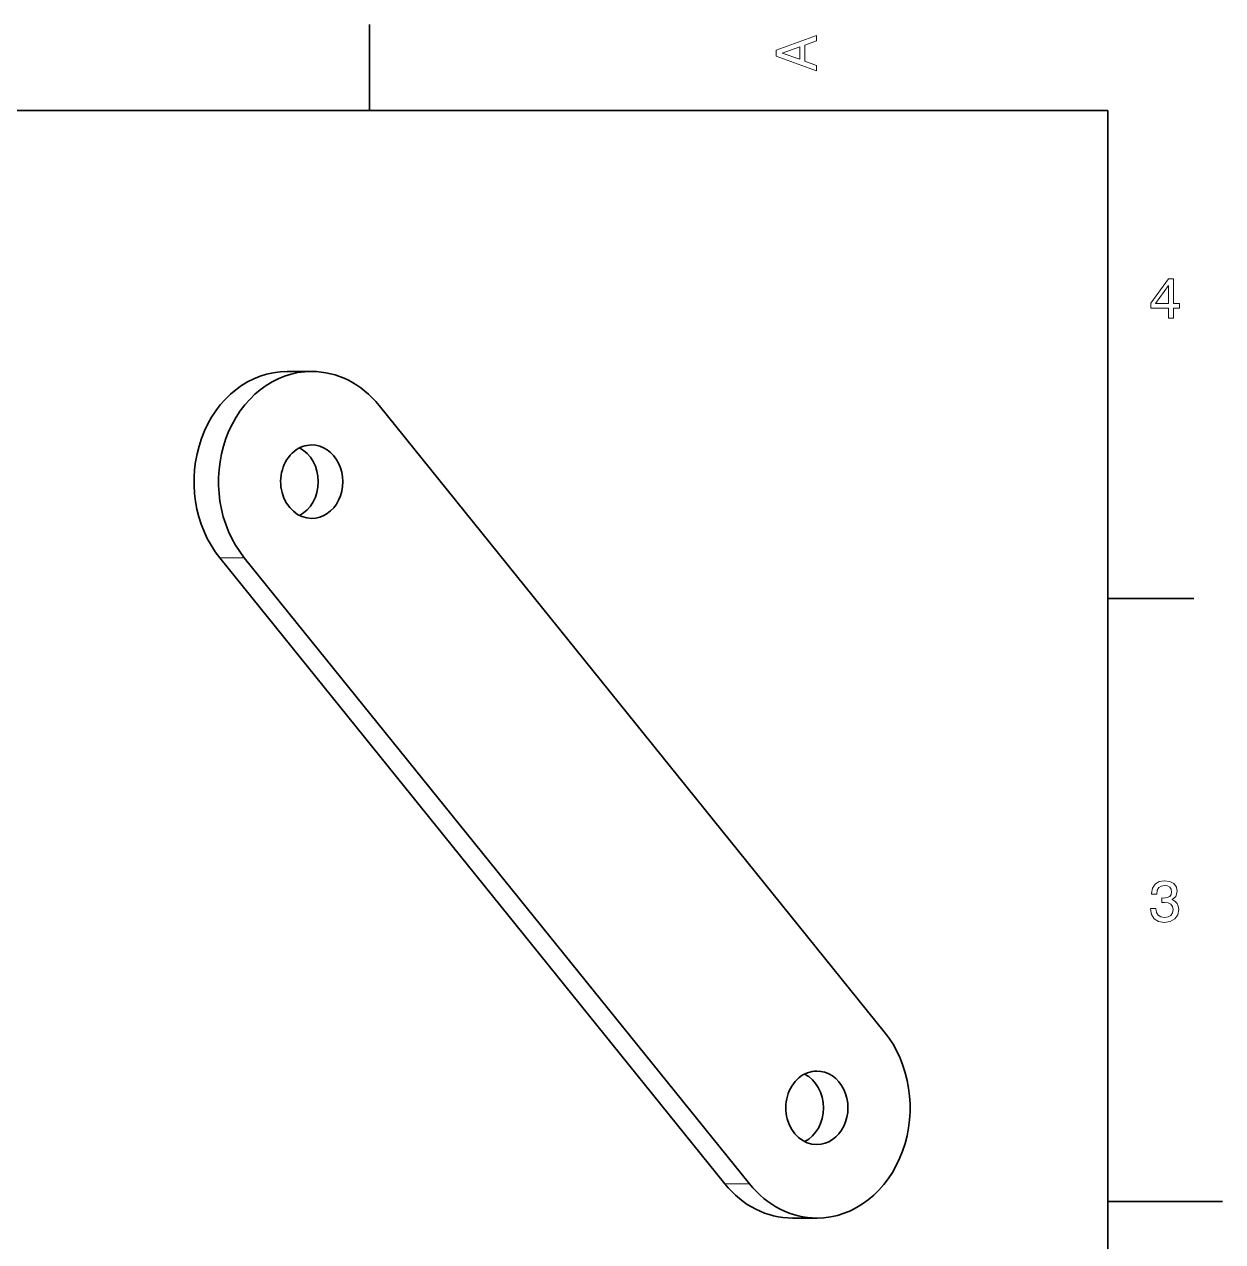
# Model space of a CAD drawing. Extents: x 0 to 297, y 0 to 210.
# Drawn here: x 192.6 to 297, y 101.5 to 207.5 of the extents above; entities that cross this region are included whole.
import ezdxf

# ---------------------------------------------------------------- set-up
doc = ezdxf.new("R2010")
doc.units = 0

msp = doc.modelspace()

# ---------------------------------------------------------------- linework, layer by layer
at = {"color": 7, "lineweight": 35, "ltscale": 0.1875}
for p, q in [((222.699997, 200), (222.699997, 207.5)), ((287, 157.5), (294.5, 157.5))]:
    msp.add_line(p, q, dxfattribs=at)
at = {"color": 7, "lineweight": 35}
for p, q in [((287, 200), (10, 200)), ((287, 10), (287, 200)), ((223.539124, 174.306641), (267.533661, 119.795532)), ((209.658447, 161.052124), (253.652985, 106.541016)), ((211.792542, 161.054443), (255.787079, 106.543335))]:
    msp.add_line(p, q, dxfattribs=at)
at = {"color": 7, "lineweight": 35, "ltscale": 0.053352}
for p, q in [((217.655884, 177.280518), (215.52179, 177.27832)), ((261.670319, 103.569458), (259.536255, 103.567139))]:
    msp.add_line(p, q, dxfattribs=at)
at = {"color": 7, "lineweight": 13, "ltscale": 0.053352}
for p, q in [((209.658447, 161.052124), (211.792542, 161.054443)), ((253.652985, 106.541016), (255.787079, 106.543335))]:
    msp.add_line(p, q, dxfattribs=at)
at = {"color": 7, "lineweight": 35, "ltscale": 0.25}
msp.add_line((287, 105), (297, 105), dxfattribs=at)
at = {"color": 7, "lineweight": 13}
for points in [[(261.633209, 203.466858), (261.633209, 203.930847), (260.604401, 204.298996), (260.604401, 205.695969), (261.633209, 206.064133), (261.633209, 206.538193), (258.128174, 205.257217), (258.128174, 204.742798)], [(260.17572, 204.460388), (258.632477, 205), (260.17572, 205.539627)], [(292.277374, 181.916794), (292.731262, 181.916794), (292.731262, 182.784225), (293.23056, 182.784225), (293.23056, 183.187683), (292.731262, 183.187683), (292.731262, 185.341141), (292.272339, 185.341141), (290.739197, 183.228027), (290.739197, 182.784225), (292.277374, 182.784225)], [(291.162842, 183.187683), (292.277374, 184.756134), (292.277374, 183.187683)], [(290.729126, 130.51622), (290.729126, 130.480911), (290.809814, 129.996765), (291.046844, 129.633652), (291.420044, 129.401657), (291.914276, 129.315933), (292.438782, 129.401657), (292.832153, 129.623566), (293.08429, 129.976593), (293.175079, 130.430481), (293.134735, 130.728027), (293.023773, 130.970108), (292.842224, 131.156708), (292.600159, 131.292877), (292.927948, 131.565216), (293.043945, 131.998932), (292.968292, 132.392303), (292.751434, 132.68985), (292.398407, 132.87645), (291.914276, 132.942017), (291.460388, 132.861313), (291.112396, 132.63942), (290.885468, 132.286392), (290.809814, 131.817368), (290.809814, 131.782074), (291.258636, 131.782074), (291.299011, 132.104828), (291.430115, 132.336823), (291.641937, 132.478027), (291.939484, 132.528473), (292.201721, 132.488113), (292.393372, 132.382217), (292.509369, 132.210739), (292.554749, 131.97876), (292.509369, 131.731628), (292.388336, 131.565216), (292.176514, 131.46434), (291.889069, 131.434082), (291.692383, 131.439133), (291.692383, 131.04071), (291.939484, 131.050797), (292.257202, 131.005417), (292.494232, 130.884369), (292.635468, 130.687683), (292.685883, 130.430481), (292.630402, 130.13797), (292.484161, 129.921112), (292.252167, 129.784943), (291.944519, 129.739563), (291.626801, 129.789993), (291.394806, 129.941284), (291.248566, 130.183365), (291.193085, 130.51622)]]:
    msp.add_lwpolyline(points, close=True, dxfattribs=at)
at = {"color": 7, "lineweight": 35}
for centre, major_axis, start_param, end_param in [((215.531738, 167.678223), (-0.010254, 9.599976), 6.2831485447, 8.614870638), ((217.665833, 167.680542), (-0.010254, 9.599976), 6.2831485447, 8.614870638), ((217.665833, 167.680542), (-0.010254, 9.599976), 5.4732779844, 6.2831485447), ((217.665833, 167.680542), (-0.003418, 3.199951), 6.2831687625, 6.8869283134), ((217.665833, 167.680542), (-0.003418, 3.199951), 3.1415761089, 6.2831687625), ((217.665833, 167.680542), (-0.003418, 3.199951), 0.6037430063, 3.1415761089), ((215.531738, 167.678223), (-0.003418, 3.199951), 3.5468535305, 5.878292822), ((261.66037, 113.169434), (-0.010254, 9.599976), 3.1415558911, 5.4732779844), ((261.66037, 113.169434), (-0.003418, 3.199951), 0.6177430472, 3.1415974396), ((261.66037, 113.169434), (-0.003418, 3.199951), 0.000004786, 0.6177430472), ((259.526306, 113.167114), (-0.003418, 3.199951), 3.5471370452, 5.8778605688), ((261.66037, 113.169434), (-0.003418, 3.199951), 3.1415974396, 6.2831900932), ((259.526306, 113.167114), (-0.010254, 9.599976), 2.3316853309, 3.1415558911), ((261.66037, 113.169434), (-0.010254, 9.599976), 2.3316853309, 3.1415558911)]:
    msp.add_ellipse(centre, major_axis=major_axis, ratio=0.845788, start_param=start_param, end_param=end_param, dxfattribs=at)

doc.saveas('drawing.dxf')
